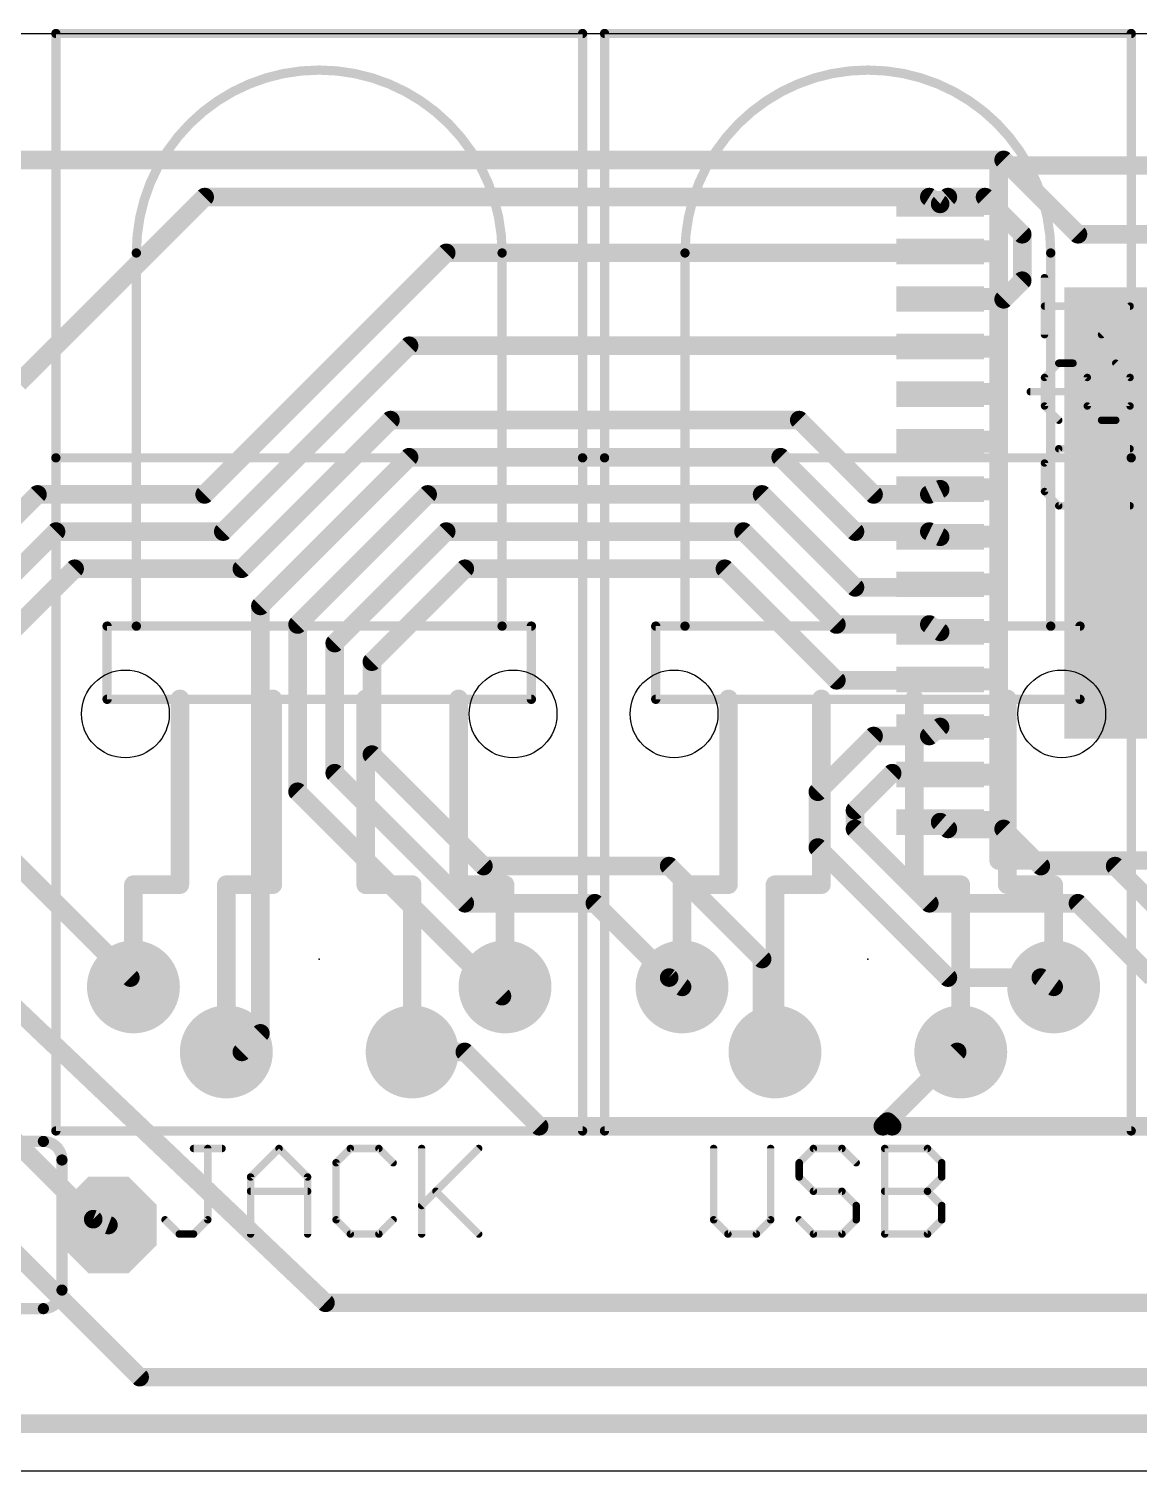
# Model space of a CAD drawing. Extents: x 0 to 68, y -7 to 12.8.
# Drawn here: x 9.28 to 24.46, y -7 to 12.71 of the extents above; entities that cross this region are included whole.
import ezdxf

# ---------------------------------------------------------------- set-up
doc = ezdxf.new("R2010")
doc.units = 0
for name, color, linetype in [('16', 175, 'CONTINUOUS'), ('17', 82, 'CONTINUOUS'), ('20', 7, 'CONTINUOUS'), ('21', 253, 'CONTINUOUS'), ('22', 253, 'CONTINUOUS'), ('23', 7, 'CONTINUOUS'), ('26', 253, 'CONTINUOUS'), ('51', 253, 'CONTINUOUS'), ('52', 253, 'CONTINUOUS')]:
    doc.layers.add(name, color=color, linetype=linetype)

# ---------------------------------------------------------------- blocks, each defined once
blk = doc.blocks.new('ROUNDP')
at = {"const_width": 0.5}
blk.add_lwpolyline([(0, -0.25, 1), (0, 0.25, 1), (0, -0.25)], format="xyb", dxfattribs=at)
blk = doc.blocks.new('RECT')
blk.add_solid([(-0.5, -0.5), (0.5, -0.5), (-0.5, 0.5), (0.5, 0.5)])
blk = doc.blocks.new('OCTAGONP')
at = {"const_width": 0.5}
blk.add_lwpolyline([(-0.25, -0.1036), (-0.25, 0.1036), (-0.1036, 0.25), (0.1036, 0.25), (0.25, 0.1036), (0.25, -0.1036), (0.1036, -0.25), (-0.1036, -0.25), (-0.25, -0.1036), (-0.25, 0.1036)], dxfattribs=at)

msp = doc.modelspace()

# ---------------------------------------------------------------- linework, layer by layer
at = {"layer": '16', "const_width": 0.254}
for points in [[(5.08, 10.922), (22.606, 10.922)], [(22.606, 10.922), (23.622, 9.906)], [(9.144, 7.874), (11.684, 10.414)], [(11.684, 10.414), (21.59, 10.414)], [(21.59, 10.414), (21.738, 10.321)], [(21.844, 10.414), (21.738, 10.321)], [(21.844, 10.414), (22.352, 10.414)], [(22.352, 10.414), (22.86, 9.906)], [(22.86, 9.906), (22.86, 9.271)], [(23.622, 9.906), (26.416, 9.906)], [(11.684, 6.35), (14.986, 9.652)], [(14.986, 9.652), (21.59, 9.652)], [(21.59, 9.652), (21.738, 9.671)], [(22.86, 9.271), (22.606, 9.017)], [(21.844, 9.017), (21.738, 9.021)], [(22.606, 9.017), (21.844, 9.017)], [(11.938, 5.842), (14.478, 8.382)], [(14.478, 8.382), (21.59, 8.382)], [(21.59, 8.382), (21.738, 8.371)], [(12.192, 5.334), (14.224, 7.366)], [(14.224, 7.366), (19.812, 7.366)], [(19.812, 7.366), (20.828, 6.35)], [(12.446, 4.826), (14.478, 6.858)], [(14.478, 6.858), (19.558, 6.858)], [(19.558, 6.858), (20.574, 5.842)], [(21.59, 6.35), (21.738, 6.421)], [(7.62, 4.572), (9.398, 6.35)], [(9.398, 6.35), (11.684, 6.35)], [(12.954, 4.572), (14.732, 6.35)], [(14.732, 6.35), (19.304, 6.35)], [(19.304, 6.35), (20.574, 5.08)], [(20.828, 6.35), (21.59, 6.35)], [(8.128, 4.318), (9.652, 5.842)], [(9.652, 5.842), (11.938, 5.842)], [(13.462, 4.318), (14.986, 5.842)], [(14.986, 5.842), (19.05, 5.842)], [(19.05, 5.842), (20.32, 4.572)], [(20.574, 5.842), (21.59, 5.842)], [(21.59, 5.842), (21.738, 5.771)], [(8.636, 4.064), (9.906, 5.334)], [(9.906, 5.334), (12.192, 5.334)], [(13.97, 4.064), (15.24, 5.334)], [(15.24, 5.334), (18.796, 5.334)], [(18.796, 5.334), (20.32, 3.81)], [(20.574, 5.08), (21.59, 5.08)], [(21.59, 5.08), (21.738, 5.121)], [(12.446, -1.016), (12.446, 4.826)], [(12.954, 2.286), (12.954, 4.572)], [(20.32, 4.572), (21.59, 4.572)], [(21.59, 4.572), (21.738, 4.471)], [(13.462, 2.54), (13.462, 4.318)], [(13.97, 2.794), (13.97, 4.064)], [(21.59, 3.81), (21.738, 3.821)], [(20.32, 3.81), (21.59, 3.81)], [(20.066, 2.286), (20.828, 3.048)], [(20.828, 3.048), (21.59, 3.048)], [(21.59, 3.048), (21.738, 3.171)], [(15.494, 1.27), (13.97, 2.794)], [(15.24, 0.762), (13.462, 2.54)], [(20.574, 2.032), (21.082, 2.54)], [(21.082, 2.54), (21.59, 2.54)], [(21.59, 2.54), (21.738, 2.521)], [(15.748, -0.508), (12.954, 2.286)], [(20.066, 1.524), (20.066, 2.286)], [(20.574, 1.778), (20.574, 2.032)], [(21.844, 1.778), (21.738, 1.871)], [(10.668, -0.254), (8.636, 1.778)], [(21.59, 0.762), (20.574, 1.778)], [(22.606, 1.778), (21.844, 1.778)], [(23.114, 1.27), (22.606, 1.778)], [(21.844, -0.254), (20.066, 1.524)], [(18.034, 1.27), (15.494, 1.27)], [(19.304, 0), (18.034, 1.27)], [(24.13, 1.27), (23.114, 1.27)], [(25.654, -0.254), (24.13, 1.27)], [(17.018, 0.762), (15.24, 0.762)], [(18.034, -0.254), (17.018, 0.762)], [(23.622, 0.762), (21.59, 0.762)], [(24.638, -0.254), (23.622, 0.762)], [(13.335, -4.699), (8.128, 0.254)], [(19.304, -1.27), (19.304, 0)], [(10.668, -0.254), (10.71, -0.381)], [(18.034, -0.254), (18.21, -0.381)], [(23.114, -0.254), (21.844, -0.254)], [(23.114, -0.254), (23.29, -0.381)], [(15.748, -0.508), (15.79, -0.381)], [(10.16, -3.556), (7.62, -1.016)], [(12.192, -1.27), (12.446, -1.016)], [(12.192, -1.27), (11.98, -1.27)], [(15.24, -1.27), (14.52, -1.27)], [(16.256, -2.286), (15.24, -1.27)], [(19.304, -1.27), (19.48, -1.27)], [(21.971, -1.27), (21.0185, -2.2225)], [(21.971, -1.27), (22.02, -1.27)], [(10.795, -5.715), (7.112, -2.032)], [(20.955, -2.286), (16.256, -2.286)], [(21.0185, -2.2225), (20.955, -2.286)], [(21.082, -2.286), (21.0185, -2.2225)], [(21.082, -2.286), (27.432, -2.286)], [(10.16, -3.556), (10.368, -3.636)], [(13.335, -4.699), (50.927, -4.699)], [(51.308, -5.715), (10.795, -5.715)], [(7.366, -6.35), (51.435, -6.35)]]:
    msp.add_lwpolyline(points, dxfattribs=at)
at = {"layer": '16', "const_width": 0.127}
for points in [[(22.6509, 10.9669, 1), (22.5611, 10.8771)], [(22.606, 10.8585, 1), (22.606, 10.9855)], [(11.684, 10.4775, 1), (11.684, 10.3505)], [(11.7289, 10.3691, 1), (11.6391, 10.4589)], [(21.6238, 10.4678, 1), (21.5562, 10.3602)], [(21.59, 10.3505, 1), (21.59, 10.4775)], [(21.844, 10.4775, 1), (21.844, 10.3505)], [(21.8859, 10.3663, 1), (21.8021, 10.4617)], [(22.3969, 10.4589, 1), (22.3071, 10.3691)], [(22.352, 10.3505, 1), (22.352, 10.4775)], [(21.6961, 10.3687, 1), (21.7799, 10.2733)], [(21.7042, 10.2672, 1), (21.7718, 10.3748)], [(22.9235, 9.906, 1), (22.7965, 9.906)], [(22.8151, 9.8611, 1), (22.9049, 9.9509)], [(23.622, 9.9695, 1), (23.622, 9.8425)], [(23.5771, 9.8611, 1), (23.6669, 9.9509)], [(14.986, 9.7155, 1), (14.986, 9.5885)], [(15.0309, 9.6071, 1), (14.9411, 9.6969)], [(21.5819, 9.715, 1), (21.5981, 9.589)], [(21.59, 9.5885, 1), (21.59, 9.7155)], [(21.7461, 9.608, 1), (21.7299, 9.734)], [(22.7965, 9.271, 1), (22.9235, 9.271)], [(22.9049, 9.2261, 1), (22.8151, 9.3159)], [(21.7404, 9.0845, 1), (21.7356, 8.9575)], [(21.844, 9.0805, 1), (21.844, 8.9535)], [(21.8416, 8.9535, 1), (21.8464, 9.0805)], [(22.5611, 9.0619, 1), (22.6509, 8.9721)], [(22.606, 8.9535, 1), (22.606, 9.0805)], [(14.478, 8.4455, 1), (14.478, 8.3185)], [(14.5229, 8.3371, 1), (14.4331, 8.4269)], [(21.5947, 8.4453, 1), (21.5853, 8.3187)], [(21.59, 8.3185, 1), (21.59, 8.4455)], [(21.7333, 8.3077, 1), (21.7427, 8.4343)], [(14.224, 7.4295, 1), (14.224, 7.3025)], [(14.2689, 7.3211, 1), (14.1791, 7.4109)], [(19.8569, 7.4109, 1), (19.7671, 7.3211)], [(19.812, 7.3025, 1), (19.812, 7.4295)], [(14.478, 6.9215, 1), (14.478, 6.7945)], [(14.5229, 6.8131, 1), (14.4331, 6.9029)], [(19.6029, 6.9029, 1), (19.5131, 6.8131)], [(19.558, 6.7945, 1), (19.558, 6.9215)], [(21.7655, 6.3637, 1), (21.7105, 6.4783)], [(9.398, 6.4135, 1), (9.398, 6.2865)], [(9.4429, 6.3051, 1), (9.3531, 6.3949)], [(11.6391, 6.3949, 1), (11.7289, 6.3051)], [(11.684, 6.2865, 1), (11.684, 6.4135)], [(14.732, 6.4135, 1), (14.732, 6.2865)], [(14.7769, 6.3051, 1), (14.6871, 6.3949)], [(19.3489, 6.3949, 1), (19.2591, 6.3051)], [(19.304, 6.2865, 1), (19.304, 6.4135)], [(20.828, 6.4135, 1), (20.828, 6.2865)], [(20.7831, 6.3051, 1), (20.8729, 6.3949)], [(21.5625, 6.4073, 1), (21.6175, 6.2927)], [(21.59, 6.2865, 1), (21.59, 6.4135)], [(9.652, 5.9055, 1), (9.652, 5.7785)], [(9.6969, 5.7971, 1), (9.6071, 5.8869)], [(11.8931, 5.8869, 1), (11.9829, 5.7971)], [(11.938, 5.7785, 1), (11.938, 5.9055)], [(14.986, 5.9055, 1), (14.986, 5.7785)], [(15.0309, 5.7971, 1), (14.9411, 5.8869)], [(19.0949, 5.8869, 1), (19.0051, 5.7971)], [(19.05, 5.7785, 1), (19.05, 5.9055)], [(20.574, 5.9055, 1), (20.574, 5.7785)], [(20.5291, 5.7971, 1), (20.6189, 5.8869)], [(21.6175, 5.8993, 1), (21.5625, 5.7847)], [(21.59, 5.7785, 1), (21.59, 5.9055)], [(21.7105, 5.7137, 1), (21.7655, 5.8283)], [(9.906, 5.3975, 1), (9.906, 5.2705)], [(9.9509, 5.2891, 1), (9.8611, 5.3789)], [(12.1471, 5.3789, 1), (12.2369, 5.2891)], [(12.192, 5.2705, 1), (12.192, 5.3975)], [(15.24, 5.3975, 1), (15.24, 5.2705)], [(15.2849, 5.2891, 1), (15.1951, 5.3789)], [(18.8409, 5.3789, 1), (18.7511, 5.2891)], [(18.796, 5.2705, 1), (18.796, 5.3975)], [(20.574, 5.1435, 1), (20.574, 5.0165)], [(20.5291, 5.0351, 1), (20.6189, 5.1249)], [(21.573, 5.1412, 1), (21.607, 5.0188)], [(21.59, 5.0165, 1), (21.59, 5.1435)], [(21.755, 5.0598, 1), (21.721, 5.1822)], [(12.5095, 4.826, 1), (12.3825, 4.826)], [(12.4011, 4.8709, 1), (12.4909, 4.7811)], [(13.0175, 4.572, 1), (12.8905, 4.572)], [(12.9091, 4.6169, 1), (12.9989, 4.5271)], [(20.32, 4.6355, 1), (20.32, 4.5085)], [(20.2751, 4.5271, 1), (20.3649, 4.6169)], [(21.6258, 4.6245, 1), (21.5542, 4.5195)], [(21.59, 4.5085, 1), (21.59, 4.6355)], [(21.7022, 4.4185, 1), (21.7738, 4.5235)], [(13.5255, 4.318, 1), (13.3985, 4.318)], [(13.4171, 4.3629, 1), (13.5069, 4.2731)], [(14.0335, 4.064, 1), (13.9065, 4.064)], [(13.9251, 4.1089, 1), (14.0149, 4.0191)], [(21.7427, 3.7577, 1), (21.7333, 3.8843)], [(20.32, 3.8735, 1), (20.32, 3.7465)], [(20.2751, 3.7651, 1), (20.3649, 3.8549)], [(21.5853, 3.8733, 1), (21.5947, 3.7467)], [(21.59, 3.7465, 1), (21.59, 3.8735)], [(20.828, 3.1115, 1), (20.828, 2.9845)], [(20.8729, 3.0031, 1), (20.7831, 3.0929)], [(21.5494, 3.0968, 1), (21.6306, 2.9992)], [(21.59, 2.9845, 1), (21.59, 3.1115)], [(21.7786, 3.1222, 1), (21.6974, 3.2198)], [(14.0149, 2.8389, 1), (13.9251, 2.7491)], [(13.9065, 2.794, 1), (14.0335, 2.794)], [(13.5069, 2.5849, 1), (13.4171, 2.4951)], [(13.3985, 2.54, 1), (13.5255, 2.54)], [(21.082, 2.6035, 1), (21.082, 2.4765)], [(21.1269, 2.4951, 1), (21.0371, 2.5849)], [(21.5981, 2.603, 1), (21.5819, 2.477)], [(21.59, 2.4765, 1), (21.59, 2.6035)], [(21.7299, 2.458, 1), (21.7461, 2.584)], [(12.9989, 2.3309, 1), (12.9091, 2.2411)], [(20.1295, 2.286, 1), (20.0025, 2.286)], [(20.0211, 2.3309, 1), (20.1109, 2.2411)], [(12.8905, 2.286, 1), (13.0175, 2.286)], [(20.6375, 2.032, 1), (20.5105, 2.032)], [(20.5291, 2.0769, 1), (20.6189, 1.9871)], [(21.7799, 1.9187, 1), (21.6961, 1.8233)], [(20.6189, 1.8229, 1), (20.5291, 1.7331)], [(20.5105, 1.778, 1), (20.6375, 1.778)], [(21.844, 1.8415, 1), (21.844, 1.7145)], [(21.8021, 1.7303, 1), (21.8859, 1.8257)], [(22.6509, 1.8229, 1), (22.5611, 1.7331)], [(22.606, 1.7145, 1), (22.606, 1.8415)], [(20.1109, 1.5689, 1), (20.0211, 1.4791)], [(20.0025, 1.524, 1), (20.1295, 1.524)], [(15.494, 1.3335, 1), (15.494, 1.2065)], [(18.0789, 1.3149, 1), (17.9891, 1.2251)], [(18.034, 1.2065, 1), (18.034, 1.3335)], [(23.114, 1.3335, 1), (23.114, 1.2065)], [(24.1749, 1.3149, 1), (24.0851, 1.2251)], [(24.13, 1.2065, 1), (24.13, 1.3335)], [(15.4491, 1.2251, 1), (15.5389, 1.3149)], [(23.0691, 1.2251, 1), (23.1589, 1.3149)], [(15.24, 0.8255, 1), (15.24, 0.6985)], [(15.1951, 0.7171, 1), (15.2849, 0.8069)], [(17.0629, 0.8069, 1), (16.9731, 0.7171)], [(17.018, 0.6985, 1), (17.018, 0.8255)], [(21.59, 0.8255, 1), (21.59, 0.6985)], [(21.5451, 0.7171, 1), (21.6349, 0.8069)], [(23.6669, 0.8069, 1), (23.5771, 0.7171)], [(23.622, 0.6985, 1), (23.622, 0.8255)], [(19.3675, 0, 1), (19.2405, 0)], [(19.2591, -0.0449, 1), (19.3489, 0.0449)], [(10.7283, -0.2341, 1), (10.6077, -0.2739)], [(10.6231, -0.2989, 1), (10.7129, -0.2091)], [(18.0712, -0.2025, 1), (17.9968, -0.3055)], [(17.9891, -0.2989, 1), (18.0789, -0.2091)], [(21.844, -0.1905, 1), (21.844, -0.3175)], [(21.7991, -0.2989, 1), (21.8889, -0.2091)], [(23.1512, -0.2025, 1), (23.0768, -0.3055)], [(23.114, -0.3175, 1), (23.114, -0.1905)], [(10.6497, -0.4009, 1), (10.7703, -0.3611)], [(15.8503, -0.4009, 1), (15.7297, -0.3611)], [(18.1728, -0.4325, 1), (18.2472, -0.3295)], [(23.2528, -0.4325, 1), (23.3272, -0.3295)], [(15.6877, -0.4881, 1), (15.8083, -0.5279)], [(15.7031, -0.5529, 1), (15.7929, -0.4631)], [(12.3825, -1.016, 1), (12.5095, -1.016)], [(12.4909, -1.0609, 1), (12.4011, -0.9711)], [(11.98, -1.2065, 1), (11.98, -1.3335)], [(12.1471, -1.2251, 1), (12.2369, -1.3149)], [(12.192, -1.3335, 1), (12.192, -1.2065)], [(14.52, -1.2065, 1), (14.52, -1.3335)], [(15.2849, -1.2251, 1), (15.1951, -1.3149)], [(15.24, -1.3335, 1), (15.24, -1.2065)], [(19.304, -1.2065, 1), (19.304, -1.3335)], [(19.48, -1.3335, 1), (19.48, -1.2065)], [(21.971, -1.2065, 1), (21.971, -1.3335)], [(22.0159, -1.3149, 1), (21.9261, -1.2251)], [(22.02, -1.3335, 1), (22.02, -1.2065)], [(19.2405, -1.27, 1), (19.3675, -1.27)], [(16.256, -2.2225, 1), (16.256, -2.3495)], [(21.0634, -2.1776, 1), (20.9736, -2.2674)], [(20.9736, -2.1776, 1), (21.0634, -2.2674)], [(20.955, -2.3495, 1), (20.955, -2.2225)], [(21.0634, -2.2674, 1), (20.9736, -2.1776)], [(21.082, -2.2225, 1), (21.082, -2.3495)], [(16.2111, -2.3309, 1), (16.3009, -2.2411)], [(20.9101, -2.2411, 1), (20.9999, -2.3309)], [(21.0371, -2.3309, 1), (21.1269, -2.2411)], [(10.1828, -3.4967, 1), (10.1372, -3.6153)], [(10.1151, -3.6009, 1), (10.2049, -3.5111)], [(10.3452, -3.6953, 1), (10.3908, -3.5767)], [(13.335, -4.6355, 1), (13.335, -4.7625)], [(13.2912, -4.745, 1), (13.3788, -4.653)], [(10.795, -5.6515, 1), (10.795, -5.7785)], [(10.7501, -5.7599, 1), (10.8399, -5.6701)]]:
    msp.add_lwpolyline(points, format="xyb", dxfattribs=at)
at = {"layer": '20'}
for p, q in [((0, 12.65), (68, 12.65)), ((68, -7), (0, -7))]:
    msp.add_line(p, q, dxfattribs=at)
for centre in [(10.6, 3.35), (15.9, 3.35), (18.1, 3.35), (23.4, 3.35)]:
    msp.add_circle(centre, 0.6, dxfattribs=at)
at = {"layer": '21'}
for points, const_width in [([(9.6818, 12.65, 1), (9.6182, 12.65)], 0.0635), ([(9.65, 12.6818, 1), (9.65, 12.6182)], 0.0635), ([(16.8818, 12.65, 1), (16.8183, 12.65)], 0.0635), ([(16.85, 12.6182, 1), (16.85, 12.6818)], 0.0635), ([(17.15, 12.6818, 1), (17.15, 12.6182)], 0.0635), ([(17.1818, 12.65, 1), (17.1183, 12.65)], 0.0635), ([(24.3818, 12.65, 1), (24.3183, 12.65)], 0.0635), ([(24.35, 12.6182, 1), (24.35, 12.6818)], 0.0635), ([(15.75, 9.65, 1), (10.75, 9.65)], 0.127), ([(23.25, 9.65, 1), (18.25, 9.65)], 0.127), ([(10.7818, 9.65, 1), (10.7182, 9.65)], 0.0635), ([(10.7182, 9.65, 1), (10.7818, 9.65)], 0.0635), ([(15.7818, 9.65, 1), (15.7182, 9.65)], 0.0635), ([(15.7182, 9.65, 1), (15.7818, 9.65)], 0.0635), ([(18.2817, 9.65, 1), (18.2183, 9.65)], 0.0635), ([(18.2183, 9.65, 1), (18.2817, 9.65)], 0.0635), ([(23.2817, 9.65, 1), (23.2183, 9.65)], 0.0635), ([(23.2183, 9.65, 1), (23.2817, 9.65)], 0.0635), ([(9.6818, 6.85, 1), (9.6182, 6.85)], 0.0635), ([(9.65, 6.8818, 1), (9.65, 6.8183)], 0.0635), ([(16.8818, 6.85, 1), (16.8183, 6.85)], 0.0635), ([(16.85, 6.8183, 1), (16.85, 6.8818)], 0.0635), ([(17.15, 6.8818, 1), (17.15, 6.8183)], 0.0635), ([(17.1818, 6.85, 1), (17.1183, 6.85)], 0.0635), ([(24.3818, 6.85, 1), (24.3183, 6.85)], 0.0635), ([(24.35, 6.8183, 1), (24.35, 6.8818)], 0.0635), ([(9.6182, 6.85, 1), (9.6818, 6.85)], 0.0635), ([(16.8183, 6.85, 1), (16.8818, 6.85)], 0.0635), ([(17.1183, 6.85, 1), (17.1818, 6.85)], 0.0635), ([(24.3183, 6.85, 1), (24.3818, 6.85)], 0.0635), ([(10.3818, 4.55, 1), (10.3182, 4.55)], 0.0635), ([(10.35, 4.5817, 1), (10.35, 4.5183)], 0.0635), ([(10.7182, 4.55, 1), (10.7818, 4.55)], 0.0635), ([(10.75, 4.5817, 1), (10.75, 4.5183)], 0.0635), ([(10.75, 4.5183, 1), (10.75, 4.5817)], 0.0635), ([(15.7182, 4.55, 1), (15.7818, 4.55)], 0.0635), ([(15.75, 4.5817, 1), (15.75, 4.5183)], 0.0635), ([(15.75, 4.5183, 1), (15.75, 4.5817)], 0.0635), ([(16.1818, 4.55, 1), (16.1183, 4.55)], 0.0635), ([(16.15, 4.5183, 1), (16.15, 4.5817)], 0.0635), ([(17.8818, 4.55, 1), (17.8183, 4.55)], 0.0635), ([(17.85, 4.5817, 1), (17.85, 4.5183)], 0.0635), ([(18.25, 4.5817, 1), (18.25, 4.5183)], 0.0635), ([(18.2183, 4.55, 1), (18.2817, 4.55)], 0.0635), ([(18.25, 4.5183, 1), (18.25, 4.5817)], 0.0635), ([(23.25, 4.5817, 1), (23.25, 4.5183)], 0.0635), ([(23.2183, 4.55, 1), (23.2817, 4.55)], 0.0635), ([(23.25, 4.5183, 1), (23.25, 4.5817)], 0.0635), ([(23.6818, 4.55, 1), (23.6183, 4.55)], 0.0635), ([(23.65, 4.5183, 1), (23.65, 4.5817)], 0.0635), ([(10.3182, 3.55, 1), (10.3818, 3.55)], 0.0635), ([(10.35, 3.5818, 1), (10.35, 3.5183)], 0.0635), ([(11.4085, 3.556, 1), (11.2815, 3.556)], 0.127), ([(12.6785, 3.556, 1), (12.5515, 3.556)], 0.127), ([(13.9485, 3.556, 1), (13.8215, 3.556)], 0.127), ([(15.2185, 3.556, 1), (15.0915, 3.556)], 0.127), ([(16.1183, 3.55, 1), (16.1818, 3.55)], 0.0635), ([(16.15, 3.5183, 1), (16.15, 3.5818)], 0.0635), ([(17.85, 3.5818, 1), (17.85, 3.5183)], 0.0635), ([(17.8183, 3.55, 1), (17.8818, 3.55)], 0.0635), ([(18.9085, 3.556, 1), (18.7815, 3.556)], 0.127), ([(20.1785, 3.556, 1), (20.0515, 3.556)], 0.127), ([(21.4485, 3.556, 1), (21.3215, 3.556)], 0.127), ([(22.7185, 3.556, 1), (22.5915, 3.556)], 0.127), ([(23.6183, 3.55, 1), (23.6818, 3.55)], 0.0635), ([(23.65, 3.5183, 1), (23.65, 3.5818)], 0.0635), ([(10.7735, 1.016, 1), (10.6465, 1.016)], 0.127), ([(10.71, 1.0795, 1), (10.71, 0.9525)], 0.127), ([(11.2815, 1.016, 1), (11.4085, 1.016)], 0.127), ([(11.345, 0.9525, 1), (11.345, 1.0795)], 0.127), ([(12.0435, 1.016, 1), (11.9165, 1.016)], 0.127), ([(11.98, 1.0795, 1), (11.98, 0.9525)], 0.127), ([(12.5515, 1.016, 1), (12.6785, 1.016)], 0.127), ([(12.615, 0.9525, 1), (12.615, 1.0795)], 0.127), ([(13.885, 1.0795, 1), (13.885, 0.9525)], 0.127), ([(13.8215, 1.016, 1), (13.9485, 1.016)], 0.127), ([(14.5835, 1.016, 1), (14.4565, 1.016)], 0.127), ([(14.52, 0.9525, 1), (14.52, 1.0795)], 0.127), ([(15.155, 1.0795, 1), (15.155, 0.9525)], 0.127), ([(15.0915, 1.016, 1), (15.2185, 1.016)], 0.127), ([(15.8535, 1.016, 1), (15.7265, 1.016)], 0.127), ([(15.79, 0.9525, 1), (15.79, 1.0795)], 0.127), ([(18.2735, 1.016, 1), (18.1465, 1.016)], 0.127), ([(18.21, 1.0795, 1), (18.21, 0.9525)], 0.127), ([(18.7815, 1.016, 1), (18.9085, 1.016)], 0.127), ([(18.845, 0.9525, 1), (18.845, 1.0795)], 0.127), ([(19.5435, 1.016, 1), (19.4165, 1.016)], 0.127), ([(19.48, 1.0795, 1), (19.48, 0.9525)], 0.127), ([(20.0515, 1.016, 1), (20.1785, 1.016)], 0.127), ([(20.115, 0.9525, 1), (20.115, 1.0795)], 0.127), ([(21.385, 1.0795, 1), (21.385, 0.9525)], 0.127), ([(21.3215, 1.016, 1), (21.4485, 1.016)], 0.127), ([(22.0835, 1.016, 1), (21.9565, 1.016)], 0.127), ([(22.02, 0.9525, 1), (22.02, 1.0795)], 0.127), ([(22.655, 1.0795, 1), (22.655, 0.9525)], 0.127), ([(22.5915, 1.016, 1), (22.7185, 1.016)], 0.127), ([(23.3535, 1.016, 1), (23.2265, 1.016)], 0.127), ([(23.29, 0.9525, 1), (23.29, 1.0795)], 0.127), ([(10.6465, -0.381, 1), (10.7735, -0.381)], 0.127), ([(15.7265, -0.381, 1), (15.8535, -0.381)], 0.127), ([(18.1465, -0.381, 1), (18.2735, -0.381)], 0.127), ([(23.2265, -0.381, 1), (23.3535, -0.381)], 0.127), ([(11.9165, -1.27, 1), (12.0435, -1.27)], 0.127), ([(14.4565, -1.27, 1), (14.5835, -1.27)], 0.127), ([(19.4165, -1.27, 1), (19.5435, -1.27)], 0.127), ([(21.9565, -1.27, 1), (22.0835, -1.27)], 0.127), ([(9.65, -2.3182, 1), (9.65, -2.3818)], 0.0635), ([(9.6182, -2.35, 1), (9.6818, -2.35)], 0.0635), ([(16.8183, -2.35, 1), (16.8818, -2.35)], 0.0635), ([(16.85, -2.3818, 1), (16.85, -2.3182)], 0.0635), ([(17.15, -2.3182, 1), (17.15, -2.3818)], 0.0635), ([(17.1183, -2.35, 1), (17.1818, -2.35)], 0.0635), ([(24.3183, -2.35, 1), (24.3818, -2.35)], 0.0635), ([(24.35, -2.3818, 1), (24.35, -2.3182)], 0.0635), ([(9.733, -2.747, 0.4142), (9.479, -2.493)], 0.1524), ([(9.479, -2.4549, 1), (9.479, -2.5311)], 0.0762), ([(9.479, -2.5311, 1), (9.479, -2.4549)], 0.0762), ([(11.5316, -2.5644, 1), (11.5316, -2.6152)], 0.0508), ([(11.7519, -2.5898, 1), (11.7011, -2.5898)], 0.0508), ([(11.9214, -2.6152, 1), (11.9214, -2.5644)], 0.0508), ([(12.719, -2.5718, 1), (12.683, -2.6078)], 0.0508), ([(12.719, -2.6078, 1), (12.683, -2.5718)], 0.0508), ([(13.6755, -2.5644, 1), (13.6755, -2.6152)], 0.0508), ([(13.6935, -2.6078, 1), (13.6575, -2.5718)], 0.0508), ([(14.0833, -2.5718, 1), (14.0473, -2.6078)], 0.0508), ([(14.0653, -2.6152, 1), (14.0653, -2.5644)], 0.0508), ([(14.6754, -2.5898, 1), (14.6246, -2.5898)], 0.0508), ([(15.4475, -2.6078, 1), (15.4116, -2.5718)], 0.0508), ([(18.6672, -2.5898, 1), (18.6164, -2.5898)], 0.0508), ([(19.4468, -2.5898, 1), (19.396, -2.5898)], 0.0508), ([(20.0061, -2.5644, 1), (20.0061, -2.6152)], 0.0508), ([(20.0241, -2.6078, 1), (19.9881, -2.5718)], 0.0508), ([(20.4139, -2.5718, 1), (20.3779, -2.6078)], 0.0508), ([(20.3959, -2.6152, 1), (20.3959, -2.5644)], 0.0508), ([(21.006, -2.5898, 1), (20.9552, -2.5898)], 0.0508), ([(20.9806, -2.5644, 1), (20.9806, -2.6152)], 0.0508), ([(21.5833, -2.5718, 1), (21.5473, -2.6078)], 0.0508), ([(21.5653, -2.6152, 1), (21.5653, -2.5644)], 0.0508), ([(9.6949, -2.747, 1), (9.7711, -2.747)], 0.0762), ([(13.4626, -2.7667, 1), (13.4986, -2.8027)], 0.0508), ([(13.506, -2.7847, 1), (13.4552, -2.7847)], 0.0508), ([(14.2422, -2.8027, 1), (14.2782, -2.7667)], 0.0508), ([(19.7932, -2.7667, 1), (19.8292, -2.8027)], 0.0508), ([(19.8366, -2.7847, 1), (19.7858, -2.7847)], 0.0508), ([(20.5728, -2.8027, 1), (20.6088, -2.7667)], 0.0508), ([(21.7856, -2.7847, 1), (21.7348, -2.7847)], 0.0508), ([(21.7422, -2.8027, 1), (21.7782, -2.7667)], 0.0508), ([(12.2932, -2.9616, 1), (12.3292, -2.9976)], 0.0508), ([(12.3366, -2.9796, 1), (12.2858, -2.9796)], 0.0508), ([(13.1162, -2.9796, 1), (13.0654, -2.9796)], 0.0508), ([(13.0728, -2.9976, 1), (13.1088, -2.9616)], 0.0508), ([(19.8292, -2.9616, 1), (19.7932, -2.9976)], 0.0508), ([(19.7858, -2.9796, 1), (19.8366, -2.9796)], 0.0508), ([(21.7348, -2.9796, 1), (21.7856, -2.9796)], 0.0508), ([(21.7782, -2.9976, 1), (21.7422, -2.9616)], 0.0508), ([(12.3112, -3.1491, 1), (12.3112, -3.1999)], 0.0508), ([(13.0908, -3.1999, 1), (13.0908, -3.1491)], 0.0508), ([(14.8628, -3.1565, 1), (14.8269, -3.1925)], 0.0508), ([(20.0061, -3.1491, 1), (20.0061, -3.1999)], 0.0508), ([(19.9881, -3.1925, 1), (20.0241, -3.1565)], 0.0508), ([(20.4139, -3.1565, 1), (20.3779, -3.1925)], 0.0508), ([(20.3959, -3.1999, 1), (20.3959, -3.1491)], 0.0508), ([(20.9806, -3.1491, 1), (20.9806, -3.1999)], 0.0508), ([(21.5833, -3.1565, 1), (21.5473, -3.1925)], 0.0508), ([(21.5473, -3.1565, 1), (21.5833, -3.1925)], 0.0508), ([(21.5653, -3.1999, 1), (21.5653, -3.1491)], 0.0508), ([(14.632, -3.3514, 1), (14.668, -3.3874)], 0.0508), ([(20.6162, -3.3694, 1), (20.5654, -3.3694)], 0.0508), ([(20.5728, -3.3874, 1), (20.6088, -3.3514)], 0.0508), ([(21.7856, -3.3694, 1), (21.7348, -3.3694)], 0.0508), ([(21.7422, -3.3874, 1), (21.7782, -3.3514)], 0.0508), ([(11.1598, -3.5463, 1), (11.1238, -3.5823)], 0.0508), ([(11.7011, -3.5643, 1), (11.7519, -3.5643)], 0.0508), ([(11.7445, -3.5823, 1), (11.7085, -3.5463)], 0.0508), ([(13.4986, -3.5463, 1), (13.4626, -3.5823)], 0.0508), ([(13.4552, -3.5643, 1), (13.506, -3.5643)], 0.0508), ([(14.2782, -3.5823, 1), (14.2422, -3.5463)], 0.0508), ([(18.6598, -3.5463, 1), (18.6238, -3.5823)], 0.0508), ([(18.6164, -3.5643, 1), (18.6672, -3.5643)], 0.0508), ([(19.396, -3.5643, 1), (19.4468, -3.5643)], 0.0508), ([(19.4394, -3.5823, 1), (19.4034, -3.5463)], 0.0508), ([(19.8292, -3.5463, 1), (19.7932, -3.5823)], 0.0508), ([(20.5654, -3.5643, 1), (20.6162, -3.5643)], 0.0508), ([(20.6088, -3.5823, 1), (20.5728, -3.5463)], 0.0508), ([(21.7348, -3.5643, 1), (21.7856, -3.5643)], 0.0508), ([(21.7782, -3.5823, 1), (21.7422, -3.5463)], 0.0508), ([(11.3367, -3.7338, 1), (11.3367, -3.7846)], 0.0508), ([(11.3187, -3.7772, 1), (11.3547, -3.7412)], 0.0508), ([(11.5136, -3.7412, 1), (11.5496, -3.7772)], 0.0508), ([(11.5316, -3.7846, 1), (11.5316, -3.7338)], 0.0508), ([(12.2858, -3.7592, 1), (12.3366, -3.7592)], 0.0508), ([(13.0654, -3.7592, 1), (13.1162, -3.7592)], 0.0508), ([(13.6755, -3.7338, 1), (13.6755, -3.7846)], 0.0508), ([(13.6575, -3.7772, 1), (13.6935, -3.7412)], 0.0508), ([(14.0473, -3.7412, 1), (14.0833, -3.7772)], 0.0508), ([(14.0653, -3.7846, 1), (14.0653, -3.7338)], 0.0508), ([(14.6246, -3.7592, 1), (14.6754, -3.7592)], 0.0508), ([(15.4116, -3.7772, 1), (15.4475, -3.7412)], 0.0508), ([(18.8367, -3.7338, 1), (18.8367, -3.7846)], 0.0508), ([(18.8187, -3.7772, 1), (18.8547, -3.7412)], 0.0508), ([(19.2085, -3.7412, 1), (19.2445, -3.7772)], 0.0508), ([(19.2265, -3.7846, 1), (19.2265, -3.7338)], 0.0508), ([(20.0061, -3.7338, 1), (20.0061, -3.7846)], 0.0508), ([(19.9881, -3.7772, 1), (20.0241, -3.7412)], 0.0508), ([(20.3779, -3.7412, 1), (20.4139, -3.7772)], 0.0508), ([(20.3959, -3.7846, 1), (20.3959, -3.7338)], 0.0508), ([(20.9806, -3.7338, 1), (20.9806, -3.7846)], 0.0508), ([(20.9552, -3.7592, 1), (21.006, -3.7592)], 0.0508), ([(21.5473, -3.7412, 1), (21.5833, -3.7772)], 0.0508), ([(21.5653, -3.7846, 1), (21.5653, -3.7338)], 0.0508), ([(9.479, -4.779, 0.4142), (9.733, -4.525)], 0.1524), ([(9.7711, -4.525, 1), (9.6949, -4.525)], 0.0762), ([(9.479, -4.7409, 1), (9.479, -4.8171)], 0.0762), ([(9.479, -4.8171, 1), (9.479, -4.7409)], 0.0762)]:
    msp.add_lwpolyline(points, format="xyb", dxfattribs=dict(at, const_width=const_width))
for points, const_width in [([(9.65, 6.85), (9.65, 12.65)], 0.127), ([(9.65, 12.65), (16.85, 12.65)], 0.127), ([(16.85, 12.65), (16.85, 6.85)], 0.127), ([(17.15, 6.85), (17.15, 12.65)], 0.127), ([(17.15, 12.65), (24.35, 12.65)], 0.127), ([(24.35, 12.65), (24.35, 6.85)], 0.127), ([(10.75, 4.55), (10.75, 9.65)], 0.127), ([(15.75, 9.65), (15.75, 4.55)], 0.127), ([(18.25, 4.55), (18.25, 9.65)], 0.127), ([(23.25, 9.65), (23.25, 4.55)], 0.127), ([(9.65, -2.35), (9.65, 6.85)], 0.127), ([(9.65, 6.85), (16.85, 6.85)], 0.127), ([(16.85, 6.85), (16.85, -2.35)], 0.127), ([(17.15, -2.35), (17.15, 6.85)], 0.127), ([(17.15, 6.85), (24.35, 6.85)], 0.127), ([(24.35, 6.85), (24.35, -2.35)], 0.127), ([(10.35, 3.55), (10.35, 4.55)], 0.127), ([(10.35, 4.55), (10.75, 4.55)], 0.127), ([(10.75, 4.55), (15.75, 4.55)], 0.127), ([(15.75, 4.55), (16.15, 4.55)], 0.127), ([(16.15, 4.55), (16.15, 3.55)], 0.127), ([(17.85, 3.55), (17.85, 4.55)], 0.127), ([(17.85, 4.55), (18.25, 4.55)], 0.127), ([(18.25, 4.55), (23.25, 4.55)], 0.127), ([(23.25, 4.55), (23.65, 4.55)], 0.127), ([(23.65, 4.55), (23.65, 3.55)], 0.127), ([(16.15, 3.55), (10.35, 3.55)], 0.127), ([(11.345, 3.556), (11.345, 1.016)], 0.254), ([(12.615, 3.556), (12.615, 1.016)], 0.254), ([(13.885, 3.556), (13.885, 1.016)], 0.254), ([(15.155, 3.556), (15.155, 1.016)], 0.254), ([(23.65, 3.55), (17.85, 3.55)], 0.127), ([(18.845, 3.556), (18.845, 1.016)], 0.254), ([(20.115, 3.556), (20.115, 1.016)], 0.254), ([(21.385, 3.556), (21.385, 1.016)], 0.254), ([(22.655, 3.556), (22.655, 1.016)], 0.254), ([(10.71, -0.381), (10.71, 1.016)], 0.254), ([(11.345, 1.016), (10.71, 1.016)], 0.254), ([(11.98, -1.27), (11.98, 1.016)], 0.254), ([(11.98, 1.016), (12.615, 1.016)], 0.254), ([(13.885, 1.016), (14.52, 1.016)], 0.254), ([(14.52, -1.27), (14.52, 1.016)], 0.254), ([(15.155, 1.016), (15.79, 1.016)], 0.254), ([(15.79, -0.381), (15.79, 1.016)], 0.254), ([(18.21, -0.381), (18.21, 1.016)], 0.254), ([(18.845, 1.016), (18.21, 1.016)], 0.254), ([(19.48, -1.27), (19.48, 1.016)], 0.254), ([(19.48, 1.016), (20.115, 1.016)], 0.254), ([(21.385, 1.016), (22.02, 1.016)], 0.254), ([(22.02, -1.27), (22.02, 1.016)], 0.254), ([(22.655, 1.016), (23.29, 1.016)], 0.254), ([(23.29, -0.381), (23.29, 1.016)], 0.254), ([(16.85, -2.35), (9.65, -2.35)], 0.127), ([(24.35, -2.35), (17.15, -2.35)], 0.127), ([(9.479, -2.493), (9.098, -2.493)], 0.1524), ([(11.5316, -2.5898), (11.9214, -2.5898)], 0.1016), ([(11.7265, -3.5643), (11.7265, -2.5898)], 0.1016), ([(12.3112, -2.9796), (12.701, -2.5898)], 0.1016), ([(12.701, -2.5898), (13.0908, -2.9796)], 0.1016), ([(13.6755, -2.5898), (13.4806, -2.7847)], 0.1016), ([(14.0653, -2.5898), (13.6755, -2.5898)], 0.1016), ([(14.2602, -2.7847), (14.0653, -2.5898)], 0.1016), ([(14.65, -2.5898), (14.65, -3.7592)], 0.1016), ([(14.65, -3.3694), (15.4296, -2.5898)], 0.1016), ([(18.6418, -2.5898), (18.6418, -3.5643)], 0.1016), ([(19.4214, -3.5643), (19.4214, -2.5898)], 0.1016), ([(20.0061, -2.5898), (19.8112, -2.7847)], 0.1016), ([(20.3959, -2.5898), (20.0061, -2.5898)], 0.1016), ([(20.5908, -2.7847), (20.3959, -2.5898)], 0.1016), ([(20.9806, -3.7592), (20.9806, -2.5898)], 0.1016), ([(20.9806, -2.5898), (21.5653, -2.5898)], 0.1016), ([(21.5653, -2.5898), (21.7602, -2.7847)], 0.1016), ([(13.4806, -2.7847), (13.4806, -3.5643)], 0.1016), ([(19.8112, -2.7847), (19.8112, -2.9796)], 0.1016), ([(21.7602, -2.7847), (21.7602, -2.9796)], 0.1016), ([(12.3112, -3.7592), (12.3112, -2.9796)], 0.1016), ([(13.0908, -2.9796), (13.0908, -3.7592)], 0.1016), ([(19.8112, -2.9796), (20.0061, -3.1745)], 0.1016), ([(21.7602, -2.9796), (21.5653, -3.1745)], 0.1016), ([(12.3112, -3.1745), (13.0908, -3.1745)], 0.1016), ([(14.8449, -3.1745), (15.4296, -3.7592)], 0.1016), ([(20.0061, -3.1745), (20.3959, -3.1745)], 0.1016), ([(20.3959, -3.1745), (20.5908, -3.3694)], 0.1016), ([(20.9806, -3.1745), (21.5653, -3.1745)], 0.1016), ([(21.5653, -3.1745), (21.7602, -3.3694)], 0.1016), ([(20.5908, -3.3694), (20.5908, -3.5643)], 0.1016), ([(21.7602, -3.3694), (21.7602, -3.5643)], 0.1016), ([(11.1418, -3.5643), (11.3367, -3.7592)], 0.1016), ([(11.5316, -3.7592), (11.7265, -3.5643)], 0.1016), ([(13.4806, -3.5643), (13.6755, -3.7592)], 0.1016), ([(14.0653, -3.7592), (14.2602, -3.5643)], 0.1016), ([(18.6418, -3.5643), (18.8367, -3.7592)], 0.1016), ([(19.2265, -3.7592), (19.4214, -3.5643)], 0.1016), ([(20.0061, -3.7592), (19.8112, -3.5643)], 0.1016), ([(20.5908, -3.5643), (20.3959, -3.7592)], 0.1016), ([(21.7602, -3.5643), (21.5653, -3.7592)], 0.1016), ([(11.3367, -3.7592), (11.5316, -3.7592)], 0.1016), ([(13.6755, -3.7592), (14.0653, -3.7592)], 0.1016), ([(18.8367, -3.7592), (19.2265, -3.7592)], 0.1016), ([(20.3959, -3.7592), (20.0061, -3.7592)], 0.1016), ([(21.5653, -3.7592), (20.9806, -3.7592)], 0.1016), ([(9.479, -4.779), (9.098, -4.779)], 0.1524)]:
    msp.add_lwpolyline(points, dxfattribs=dict(at, const_width=const_width))
at = {"layer": '22', "const_width": 0.254}
for points in [[(22.538, 1.346), (22.538, 10.846)], [(22.538, 10.846), (26.738, 10.846)], [(26.738, 1.346), (22.538, 1.346)]]:
    msp.add_lwpolyline(points, dxfattribs=at)
at = {"layer": '22', "const_width": 0.127}
for points in [[(22.6015, 10.846, 1), (22.4745, 10.846)], [(22.538, 10.9095, 1), (22.538, 10.7825)], [(22.538, 1.4095, 1), (22.538, 1.2825)], [(22.4745, 1.346, 1), (22.6015, 1.346)]]:
    msp.add_lwpolyline(points, format="xyb", dxfattribs=at)
at = {"layer": '23'}
for p in [(13.25, 0), (20.75, 0)]:
    msp.add_point(p, dxfattribs=at)
at = {"layer": '26', "const_width": 0.1016}
for points in [[(23.1648, 8.5334), (23.1648, 9.313)], [(24.3342, 8.9232), (23.1648, 8.9232)], [(23.9444, 8.5334), (24.3342, 8.9232)], [(23.1648, 7.9487), (23.3597, 8.1436)], [(23.3597, 8.1436), (23.5546, 8.1436)], [(23.5546, 8.1436), (23.7495, 7.9487)], [(24.3342, 7.9487), (24.1393, 8.1436)], [(23.1648, 7.5589), (23.1648, 7.9487)], [(23.7495, 7.9487), (23.7495, 7.5589)], [(24.3342, 7.5589), (24.3342, 7.9487)], [(24.5291, 7.7538), (22.9699, 7.7538)], [(23.3597, 7.364), (23.1648, 7.5589)], [(23.7495, 7.5589), (23.9444, 7.364)], [(24.1393, 7.364), (24.3342, 7.5589)], [(23.9444, 7.364), (24.1393, 7.364)], [(23.1648, 6.7793), (23.3597, 6.9742)], [(23.3597, 6.9742), (24.3342, 6.9742)], [(23.1648, 6.3895), (23.1648, 6.7793)], [(23.3597, 6.1946), (23.1648, 6.3895)], [(24.3342, 6.1946), (23.3597, 6.1946)]]:
    msp.add_lwpolyline(points, dxfattribs=at)
at = {"layer": '26', "const_width": 0.0508}
for points in [[(23.1902, 9.313, 1), (23.1394, 9.313)], [(23.1648, 8.9486, 1), (23.1648, 8.8978)], [(24.3522, 8.9052, 1), (24.3162, 8.9412)], [(24.3342, 8.8978, 1), (24.3342, 8.9486)], [(23.1394, 8.5334, 1), (23.1902, 8.5334)], [(23.9264, 8.5514, 1), (23.9624, 8.5154)], [(23.3597, 8.169, 1), (23.3597, 8.1182)], [(23.3777, 8.1256, 1), (23.3417, 8.1616)], [(23.5726, 8.1616, 1), (23.5366, 8.1256)], [(23.5546, 8.1182, 1), (23.5546, 8.169)], [(24.1573, 8.1616, 1), (24.1213, 8.1256)], [(23.1468, 7.9667, 1), (23.1828, 7.9307)], [(23.1902, 7.9487, 1), (23.1394, 7.9487)], [(23.7749, 7.9487, 1), (23.7241, 7.9487)], [(23.7315, 7.9307, 1), (23.7675, 7.9667)], [(24.3596, 7.9487, 1), (24.3088, 7.9487)], [(24.3162, 7.9307, 1), (24.3522, 7.9667)], [(22.9699, 7.7792, 1), (22.9699, 7.7284)], [(23.1828, 7.5769, 1), (23.1468, 7.5409)], [(23.1394, 7.5589, 1), (23.1902, 7.5589)], [(23.7675, 7.5769, 1), (23.7315, 7.5409)], [(23.7241, 7.5589, 1), (23.7749, 7.5589)], [(24.3088, 7.5589, 1), (24.3596, 7.5589)], [(24.3522, 7.5409, 1), (24.3162, 7.5769)], [(23.3417, 7.346, 1), (23.3777, 7.382)], [(23.9444, 7.3894, 1), (23.9444, 7.3386)], [(23.9264, 7.346, 1), (23.9624, 7.382)], [(24.1213, 7.382, 1), (24.1573, 7.346)], [(24.1393, 7.3386, 1), (24.1393, 7.3894)], [(23.3597, 6.9996, 1), (23.3597, 6.9488)], [(23.3777, 6.9562, 1), (23.3417, 6.9922)], [(24.3342, 6.9488, 1), (24.3342, 6.9996)], [(23.1468, 6.7973, 1), (23.1828, 6.7613)], [(23.1902, 6.7793, 1), (23.1394, 6.7793)], [(23.1828, 6.4075, 1), (23.1468, 6.3715)], [(23.1394, 6.3895, 1), (23.1902, 6.3895)], [(23.3597, 6.22, 1), (23.3597, 6.1692)], [(23.3417, 6.1766, 1), (23.3777, 6.2126)], [(24.3342, 6.1692, 1), (24.3342, 6.22)]]:
    msp.add_lwpolyline(points, format="xyb", dxfattribs=at)
at = {"layer": '51'}
for points, const_width in [([(9.733, -2.747), (9.733, -4.525)], 0.1524), ([(10.368, -3.636), (9.987, -3.636)], 0.6096)]:
    msp.add_lwpolyline(points, dxfattribs=dict(at, const_width=const_width))
for points, const_width in [([(9.7711, -2.747, 1), (9.6949, -2.747)], 0.0762), ([(9.987, -3.4836, 1), (9.987, -3.7884)], 0.3048), ([(10.368, -3.7884, 1), (10.368, -3.4836)], 0.3048), ([(9.6949, -4.525, 1), (9.7711, -4.525)], 0.0762)]:
    msp.add_lwpolyline(points, format="xyb", dxfattribs=dict(at, const_width=const_width))

# ---------------------------------------------------------------- block references
at = {"layer": '16', "rotation": 270}
for p, xscale, yscale in [((21.738, 10.321), 0.35, 1.2), ((21.738, 9.671), 0.35, 1.2), ((21.738, 9.021), 0.35, 1.2), ((24.638, 6.096), 6.17, 2.4), ((21.738, 8.371), 0.35, 1.2), ((21.738, 7.721), 0.35, 1.2), ((21.738, 7.071), 0.35, 1.2), ((21.738, 6.421), 0.35, 1.2), ((21.738, 5.771), 0.35, 1.2), ((21.738, 5.121), 0.35, 1.2), ((21.738, 4.471), 0.35, 1.2), ((21.738, 3.821), 0.35, 1.2), ((21.738, 3.171), 0.35, 1.2), ((21.738, 2.521), 0.35, 1.2), ((21.738, 1.871), 0.35, 1.2)]:
    msp.add_blockref('RECT', p, dxfattribs=dict(at, xscale=xscale, yscale=yscale))
at = {"layer": '17'}
for name, p, xscale, yscale, rotation in [('ROUNDP', (10.71, -0.381), 1.27, 1.27, 90), ('ROUNDP', (10.71, -0.381), 1.27, 1.27, 90), ('ROUNDP', (15.79, -0.381), 1.27, 1.27, 90), ('ROUNDP', (15.79, -0.381), 1.27, 1.27, 90), ('ROUNDP', (18.21, -0.381), 1.27, 1.27, 90), ('ROUNDP', (18.21, -0.381), 1.27, 1.27, 90), ('ROUNDP', (23.29, -0.381), 1.27, 1.27, 90), ('ROUNDP', (23.29, -0.381), 1.27, 1.27, 90), ('ROUNDP', (11.98, -1.27), 1.27, 1.27, 90), ('ROUNDP', (11.98, -1.27), 1.27, 1.27, 90), ('ROUNDP', (14.52, -1.27), 1.27, 1.27, 90), ('ROUNDP', (14.52, -1.27), 1.27, 1.27, 90), ('ROUNDP', (19.48, -1.27), 1.27, 1.27, 90), ('ROUNDP', (19.48, -1.27), 1.27, 1.27, 90), ('ROUNDP', (22.02, -1.27), 1.27, 1.27, 90), ('ROUNDP', (22.02, -1.27), 1.27, 1.27, 90), ('OCTAGONP', (10.368, -3.636), 1.3208, 1.3208, 180), ('OCTAGONP', (10.368, -3.636), 1.3208, 1.3208, 180)]:
    msp.add_blockref(name, p, dxfattribs=dict(at, xscale=xscale, yscale=yscale, rotation=rotation))
at = {"layer": '51', "xscale": 0.254, "yscale": 0.6096, "rotation": 180}
msp.add_blockref('RECT', (9.86, -3.636), dxfattribs=at)
at = {"layer": '52', "xscale": 0.3, "yscale": 1.05, "rotation": 270}
for p in [(21.913, 10.321), (21.913, 9.671), (21.913, 9.021), (21.913, 8.371), (21.913, 7.721), (21.913, 7.071), (21.913, 6.421), (21.913, 5.771), (21.913, 5.121), (21.913, 4.471), (21.913, 3.821), (21.913, 3.171), (21.913, 2.521), (21.913, 1.871)]:
    msp.add_blockref('RECT', p, dxfattribs=at)

doc.saveas('drawing.dxf')
